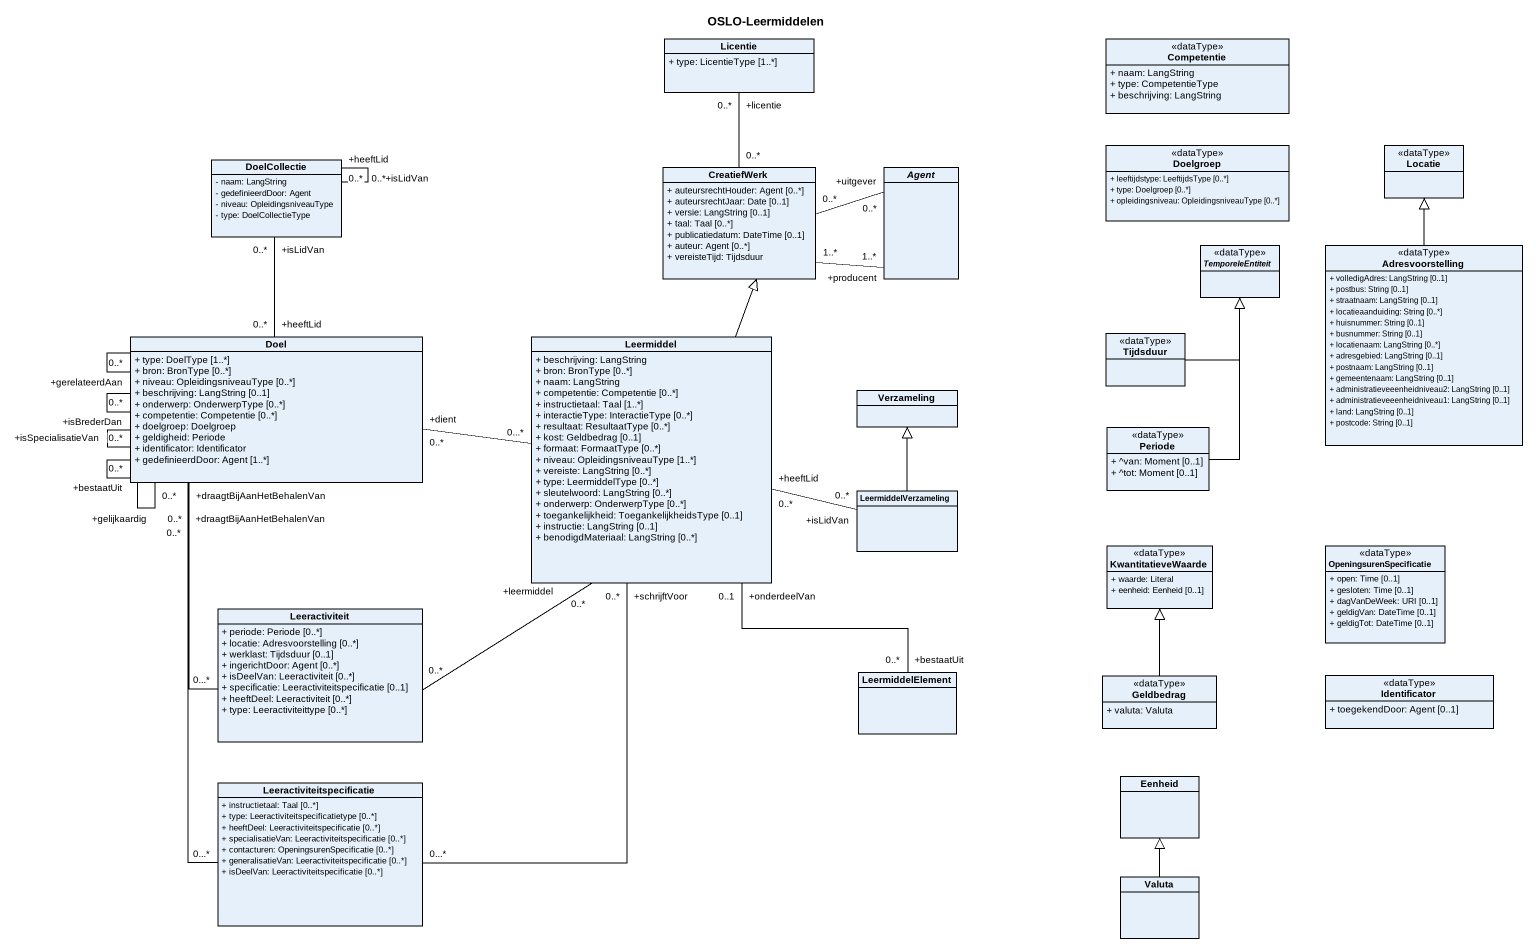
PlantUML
@startuml
title OSLO-Leermiddelen
hide circle
hide empty members
skinparam classAttributeIconSize 0
class Licentie {
  + type: LicentieType [1..*]
}
class Competentie <<dataType>> {
  + naam: LangString
  + type: CompetentieType
  + beschrijving: LangString
}
class DoelCollectie {
  - naam: LangString
  - gedefinieerdDoor: Agent
  - niveau: OpleidingsniveauType
  - type: DoelCollectieType
}
class CreatiefWerk {
  + auteursrechtHouder: Agent [0..*]
  + auteursrechtJaar: Date [0..1]
  + versie: LangString [0..1]
  + taal: Taal [0..*]
  + publicatiedatum: DateTime [0..1]
  + auteur: Agent [0..*]
  + vereisteTijd: Tijdsduur
}
abstract class "Agent" as Agent_
class Doelgroep <<dataType>> {
  + leeftijdstype: LeeftijdsType [0..*]
  + type: Doelgroep [0..*]
  + opleidingsniveau: OpleidingsniveauType [0..*]
}
class Locatie <<dataType>>
abstract class TemporeleEntiteit <<dataType>>
class Adresvoorstelling <<dataType>> {
  + volledigAdres: LangString [0..1]
  + postbus: String [0..1]
  + straatnaam: LangString [0..1]
  + locatieaanduiding: String [0..*]
  + huisnummer: String [0..1]
  + busnummer: String [0..1]
  + locatienaam: LangString [0..*]
  + adresgebied: LangString [0..1]
  + postnaam: LangString [0..1]
  + gemeentenaam: LangString [0..1]
  + administratieveeenheidniveau2: LangString [0..1]
  + administratieveeenheidniveau1: LangString [0..1]
  + land: LangString [0..1]
  + postcode: String [0..1]
}
class Doel {
  + type: DoelType [1..*]
  + bron: BronType [0..*]
  + niveau: OpleidingsniveauType [0..*]
  + beschrijving: LangString [0..1]
  + onderwerp: OnderwerpType [0..*]
  + competentie: Competentie [0..*]
  + doelgroep: Doelgroep
  + geldigheid: Periode
  + identificator: Identificator
  + gedefinieerdDoor: Agent [1..*]
}
class Leermiddel {
  + beschrijving: LangString
  + bron: BronType [0..*]
  + naam: LangString
  + competentie: Competentie [0..*]
  + instructietaal: Taal [1..*]
  + interactieType: InteractieType [0..*]
  + resultaat: ResultaatType [0..*]
  + kost: Geldbedrag [0..1]
  + formaat: FormaatType [0..*]
  + niveau: OpleidingsniveauType [1..*]
  + vereiste: LangString [0..*]
  + type: LeermiddelType [0..*]
  + sleutelwoord: LangString [0..*]
  + onderwerp: OnderwerpType [0..*]
  + toegankelijkheid: ToegankelijkheidsType [0..1]
  + instructie: LangString [0..1]
  + benodigdMateriaal: LangString [0..*]
}
class Tijdsduur <<dataType>>
class Verzameling
class Periode <<dataType>> {
  + ^van: Moment [0..1]
  + ^tot: Moment [0..1]
}
class LeermiddelVerzameling
class KwantitatieveWaarde <<dataType>> {
  + waarde: Literal
  + eenheid: Eenheid [0..1]
}
class OpeningsurenSpecificatie <<dataType>> {
  + open: Time [0..1]
  + gesloten: Time [0..1]
  + dagVanDeWeek: URI [0..1]
  + geldigVan: DateTime [0..1]
  + geldigTot: DateTime [0..1]
}
class Leeractiviteit {
  + periode: Periode [0..*]
  + locatie: Adresvoorstelling [0..*]
  + werklast: Tijdsduur [0..1]
  + ingerichtDoor: Agent [0..*]
  + isDeelVan: Leeractiviteit [0..*]
  + specificatie: Leeractiviteitspecificatie [0..1]
  + heeftDeel: Leeractiviteit [0..*]
  + type: Leeractiviteittype [0..*]
}
class LeermiddelElement
class Geldbedrag <<dataType>> {
  + valuta: Valuta
}
class Identificator <<dataType>> {
  + toegekendDoor: Agent [0..1]
}
class Leeractiviteitspecificatie {
  + instructietaal: Taal [0..*]
  + type: Leeractiviteitspecificatietype [0..*]
  + heeftDeel: Leeractiviteitspecificatie [0..*]
  + specialisatieVan: Leeractiviteitspecificatie [0..*]
  + contacturen: OpeningsurenSpecificatie [0..*]
  + generalisatieVan: Leeractiviteitspecificatie [0..*]
  + isDeelVan: Leeractiviteitspecificatie [0..*]
}
class Eenheid
class Valuta
DoelCollectie -- "+heeftLid\n0..*" DoelCollectie
DoelCollectie -- "+isLidVan\n0..*" DoelCollectie
CreatiefWerk "0..*" -up- "+licentie\n0..*" Licentie
CreatiefWerk "1..*" -right- "+producent\n1..*" Agent_
Agent_ "+uitgever\n0..*" -left- "0..*" CreatiefWerk
Adresvoorstelling -up-|> Locatie
Doel "+heeftLid\n0..*" -up- "+isLidVan\n0..*" DoelCollectie
Doel -- "+isSpecialisatieVan\n0..*" Doel
Doel -- "+isBrederDan\n0..*" Doel
Doel -- "+gelijkaardig\n0..*" Doel
Doel -- "+gerelateerdAan\n0..*" Doel
Doel -- "+bestaatUit\n0..*" Doel
Leermiddel -up-|> CreatiefWerk
Leermiddel "0...*" -left- "+dient\n0..*" Doel
Leermiddel "+heeftLid\n0..*" -right- "+isLidVan\n0..*" LeermiddelVerzameling
Leermiddel "+onderdeelVan\n0..1" -- "+bestaatUit\n0..*" LeermiddelElement
Tijdsduur -up-|> TemporeleEntiteit
Periode -up-|> TemporeleEntiteit
LeermiddelVerzameling -up-|> Verzameling
Leeractiviteit "0...*" -up- "+draagtBijAanHetBehalenVan\n0..*" Doel
Leeractiviteit "0..*" -up- "+leermiddel\n0..*" Leermiddel
Geldbedrag -up-|> KwantitatieveWaarde
Leeractiviteitspecificatie "0...*" -up- "+draagtBijAanHetBehalenVan\n0..*" Doel
Leeractiviteitspecificatie "0...*" -up- "+schrijftVoor\n0..*" Leermiddel
Valuta -up-|> Eenheid
@enduml
